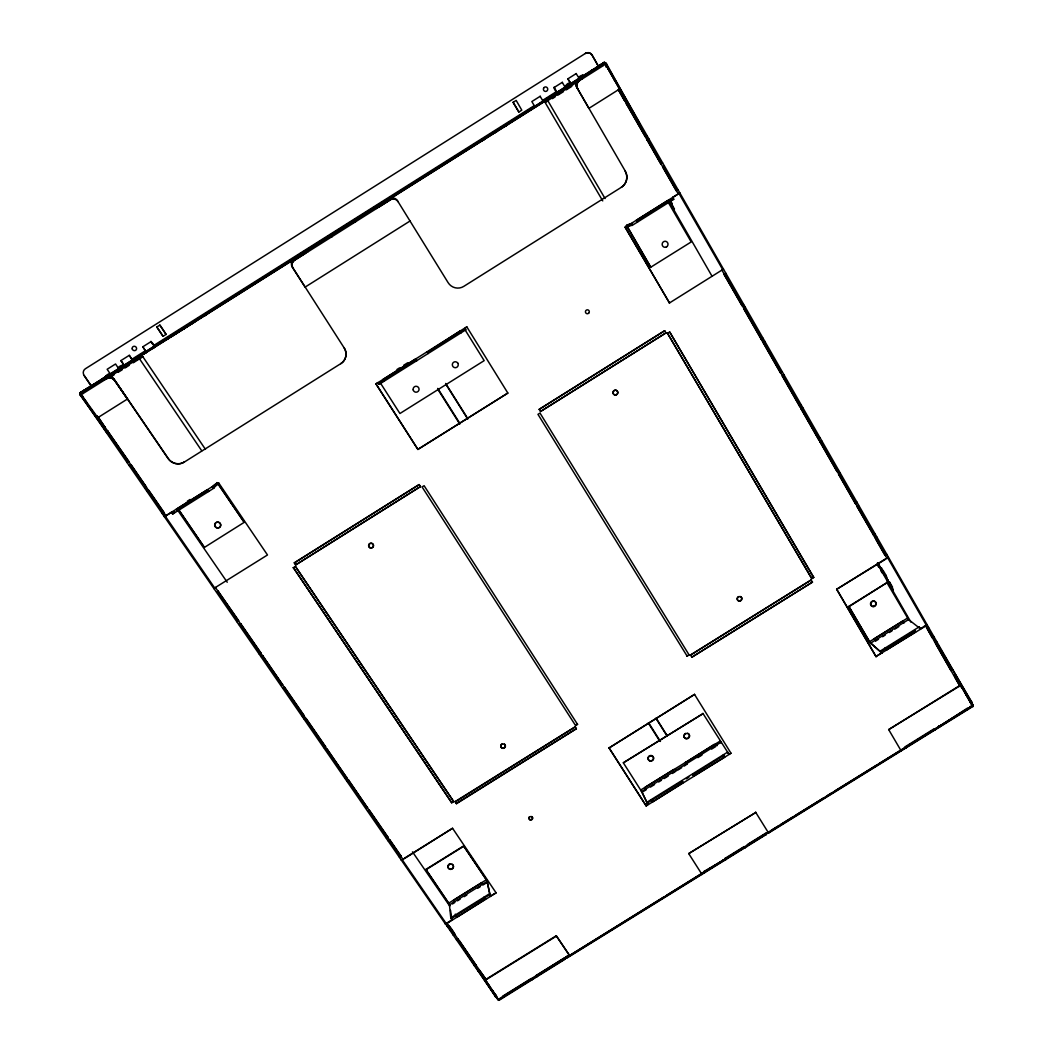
<?xml version="1.0" encoding="UTF-8"?>
<svg xmlns="http://www.w3.org/2000/svg" width="1053" height="1053" viewBox="0 0 1053 1053"><rect width="100%" height="100%" fill="white"/><g stroke="black" fill="none" stroke-linecap="round" stroke-linejoin="round"><path stroke-width="1.5" d="M390.084 840.162L388.267 840.926L389.031 840.386L400.272 856.681L401.259 856.365L390.084 840.162L389.031 840.386M388.215 837.451L386.517 838.372L387.162 837.675L368.392 810.455L367.615 810.968L369.432 810.218L388.215 837.451L387.175 837.701M215.668 587.456L213.917 588.561L79.87 394.098M80.62 393.796L105.063 427.702M393.256 198.912L393.282 197.99M348.556 779.957L346.74 780.76L348.556 779.957L367.523 807.809L365.72 808.27L366.497 807.73L346.253 778.404M939.026 726.544L967.47 708.116L968.023 709.459M378.738 205.967L379.277 206.836L390.347 199.82A5.765 5.607 66.1 0 1 398.126 201.742L398.126 201.742M325.653 750.17L327.378 749.42L346.621 777.509L344.936 778.128L345.621 777.456L303.172 715.961L304.185 715.619L284.573 687.188L282.77 688.07L284.494 687.24M327.457 749.367L325.653 750.197M305.765 718.659L304.33 719.304L306.133 718.449L325.535 746.564L323.824 747.525M669.366 303.027L723.529 269.081L722.687 269.594L678.948 193.41L679.922 192.896L625.113 227.316L669.537 303.053L625.271 227.29M676.829 190.448L663.548 166.545L664.404 166.019L663.021 166.94M304.185 715.619L302.461 716.593L303.172 715.935L283.626 687.609M970.853 703.062L964.166 690.952M106.274 376.329L106.656 377.5L152.711 348.464C159.293 347.859 144.63 335.13 153.83 345.476M585.494 53.361L585.376 53.479A5.12 4.87 86.4 0 1 592.076 55.243L598.512 66.457L592.194 55.125A5.12 4.87 86.4 0 0 585.494 53.361L85.398 368.747A5.081 4.817 32.5 0 0 84.148 375.5L91.256 386.161L154.159 346.503L153.883 345.805M262.776 655.585L260.986 656.506L262.697 655.637L282.533 684.595L280.888 685.319L281.612 684.674L239.768 624.047L238.965 624.561L240.742 623.639L260.789 652.702L258.999 653.61M213.917 588.561L445.406 923.968L451.921 919.888L450.526 910.345M119.002 369.721L118.805 368.905M118.502 368.984C116.62 365.654 128.729 363.167 121.766 366.892L122.28 367.642L124.517 366.247L124.307 365.444M453.672 801.57L295.366 566.356L453.672 801.57L451.724 802.781L293.353 567.62L451.724 802.781M295.656 564.921L420.41 486.604L419.12 484.591L294.392 562.763L295.656 564.921L420.41 486.604M80.515 394.362A2.317 2.198 22.2 0 1 81.41 391.927L80.054 392.756L80.594 394.349L97.231 418.054M857.682 505.848C860.235 503.663 856.142 508.007 857.537 506.019M344.226 347.911A11.53 11.307 40.6 0 1 340.856 363.601L340.83 363.667A11.544 11.32 40.6 0 0 344.199 347.964L292.286 266.975A5.752 5.581 50.4 0 1 293.919 259.156L293.919 259.156M218.366 591.549L238.728 620.717L236.951 621.665L238.36 620.941M217.537 482.853L244.257 522.406L216.997 482.55C210.876 492.238 210.995 484.814 218.55 482.708L267.488 554.97L213.97 588.377M178.26 509.349L204.4 547.415L179.286 510.508M120.937 368.326L105.734 377.777L106.05 379.014L105.155 376.935L120.397 367.536M626.614 225.237C639.948 223.302 626.851 222.433 625.113 227.316M668.537 202.558L667.655 200.596L636.525 220.143L637.447 222.091L636.525 220.143M218.458 484.025L214.588 486.525M745.366 307.529L743.681 308.661L780.536 372.999L782.168 371.748L780.615 372.946M218.55 482.708L164.452 516.641M217.576 483.34L213.772 488.223L172.771 513.982L171.205 512.521L172.771 513.982L174.627 511.811M513.14 102.352L516.167 100.404L521.801 110.17L518.853 112.026L513.14 102.352L518.853 112.026M212.39 486.578L213.772 488.223L213.219 487.407M207.257 489.803L208.652 491.448L207.257 489.803L176.47 509.139L177.891 510.758L176.47 509.139M668.05 201.702L667.655 200.596M636.947 221.248L673.236 198.451L672.841 197.332L679.08 193.423M603.922 63.759L605.449 62.785L603.764 63.812L603.408 62.89L595.945 67.8A2.211 2.106 -85.4 0 1 597.854 67.655M743.984 308.634L724.056 274.412L725.754 273.201L724.135 274.359L741.904 305.567L742.72 305.199M579.216 80.805L547.784 100.614L545.428 102.997L602.737 200.899M113.987 379.317L168.164 458.66A11.622 11.162 25.3 0 0 184.183 462.149L184.314 462.017A11.622 11.162 25.4 0 1 168.309 458.542L114.158 379.238A5.792 5.515 31.9 0 0 106.221 377.461L106.024 377.54A5.792 5.515 31.9 0 1 113.987 379.317L114.158 379.238M578.663 79.673L578.781 79.554A5.831 5.568 86.6 0 0 576.912 87.57L576.794 87.675A5.831 5.568 86.6 0 1 578.663 79.673L604.975 63.114L604.475 62.219L387.307 199.28L388.412 199.675M162.386 513.614L164.123 512.561L148.736 490.237L146.999 491.303L148.355 490.474M935.512 642.725L936.63 641.593A2.08 0.816 -27.3 0 1 935.564 643.146L953.834 675.552M927.285 628.391L928.417 627.259A2.093 0.79 -27.5 0 1 927.351 628.799L932.655 638.065A2.08 0.803 -27.4 0 0 933.721 636.512L932.247 637.881L925.745 626.009A2.093 0.79 -27.5 0 0 926.824 624.482L920.506 628.852L908.476 619.467L886.968 582.664L848.823 606.396L870.041 642.646L882.032 653.163L870.054 642.448L848.823 606.396M81.186 393.348L80.923 392.229L93.862 384.345L94.401 385.108M378.198 206.112L378.066 204.914L379.277 206.809M627.18 103.418L626.39 103.918L645.397 136.719L647.016 135.653L646.055 136.271L605.514 64.207L619.664 88.965L588.917 108.354L577.557 88.689A5.831 5.568 87 0 1 579.426 80.673L582.204 78.896L580.769 77.145L582.085 79.041L605.514 64.207L604.053 62.456L602.882 63.219L603.382 64.115M579.953 80.344L578.65 78.475L579.716 79.962M875.504 537.951L876.675 536.859A2.119 0.658 -28.5 0 1 875.517 538.307L886.995 558.34L836.635 589.311L885.31 559.025M742.51 305.146L743.563 304.33L741.983 305.515M577.557 88.689L577.676 88.584A5.844 5.568 87 0 1 579.558 80.568M626.548 103.813L660.784 163.939L662.548 162.781L661.166 163.702M107.406 430.69L128.979 461.583L128.19 462.096M761.688 339.224L762.964 338.21L761.319 339.474M744.05 308.424L745.34 307.423M647.74 139.667L648.885 138.917L647.49 139.825M951.609 669.603L952.399 669.155A2.067 0.842 -27 0 1 951.359 670.722L951.609 669.603L935.827 642.054M885.691 554.497L886.481 553.996A2.119 0.684 -28.3 0 1 885.362 555.484L885.691 554.497L857.708 505.611M886.692 558.156L887.6 557.603L926.324 625.232M855.312 503.545L856.852 502.242L855.312 503.545L838.596 474.376L840.162 473.073L838.596 474.376M540.15 96.31L542.887 100.956M556.682 92.256C551.074 79.028 555.523 97.139 559.301 91.111L559.748 91.887L557.59 93.283L556.984 92.717M836.99 471.389L838.491 470.138L836.911 471.441L780.852 373.025M83.187 396.507L82.081 397.244L82.99 396.586M562.276 82.371L564.987 87.017M578.229 80.252L571.489 84.516L567.843 78.857L571.042 83.74L583.691 75.763M618.94 90.9L624.508 100.601L618.295 89.413M819.076 438.166C821.669 436.85 816.852 440.562 819.102 438.18L802.017 408.38L802.834 407.88L801.504 409.262M820.287 442.063L821.616 440.667L820.103 441.905L837.188 471.573M205.94 313.86C206.783 312.293 208.297 314.268 206.585 314.505M576.162 73.605L579.676 79.251M676.579 190.619L677.948 189.685L677.092 190.198M799.53 406.168L801.136 404.905L799.53 406.168L782.261 376.039L783.88 374.763L782.511 376.105M486.025 979.264L479.457 970.261A2.053 0.842 -37.4 0 1 477.654 970.445L478.391 969.905L496.121 995.611L495.384 996.151A2.053 0.882 -37.8 0 0 496.713 996.256M458.279 939.026L458.239 939.487A2.067 0.803 -37 0 1 456.449 939.71L457.186 939.171L475.127 965.167L474.376 965.706A2.067 0.842 -37.4 0 0 476.193 965.509L459.174 940.329M496.555 997.533A2.027 1.922 -33.6 0 1 495.489 996.77L495.015 995.19L495.766 994.69M447.854 925.653L447.104 926.192A2.08 0.777 -36.9 0 0 448.894 925.942L447.867 925.679C453.777 936.907 459.161 938.447 448.947 925.495M453.896 934.419L453.132 934.919A2.067 0.79 -37 0 0 454.935 934.682L454.975 934.235M763.162 342.475L764.715 341.277L763.399 342.528M400.206 856.602L399.429 857.116A2.106 0.684 -36.1 0 0 401.18 856.773L401.259 856.365M401.377 860.169L403.036 859.103M592.576 70.156A2.132 2.027 -85.7 0 0 591.983 70.406L589.601 71.986A2.093 1.988 -85.9 0 1 591.404 71.854M594.563 69.932L594.116 69.011A2.172 2.067 -85.5 0 1 595.366 68.708M296.077 256.787L297.67 255.787L298.196 256.603M300.776 254.918L300.25 254.089L301.829 253.075M721.753 270.187L722.687 269.594M323.719 747.38L325.535 746.564M354.321 220.34L545.336 99.903L545.783 100.693C545.204 102.523 542.453 101.233 543.598 102.075L390.926 198.333M594.221 70.064L594.116 69.011M380.317 204.782L379.659 204.019L381.37 202.939M258.999 653.597L260.71 652.755M543.598 102.075L543.717 100.917M565.54 88.097L579.229 79.383M677 190.422L676.276 190.804L661.034 163.834M217.839 591.707L216.694 592.299L218.392 591.391M81.357 393.098L79.738 394.151L106.221 377.461M483.603 139.904C485.788 139.391 484.472 137.338 483.143 139.128M505.071 126.36L504.361 125.728L505.756 124.846M663.429 166.729L662.719 167.137L678.303 193.976M136.048 358.955L137.259 358.204C136.074 359.718 134.837 357.902 136.745 357.454M504.821 126.505L506.217 125.623M552.799 95.204C554.115 93.651 546.691 99.851 552.035 96.758M164.36 516.76L171.349 512.363M181.985 328.931L181.063 329.51L182.13 329.905M207.454 313.965L206.441 314.61M647.108 140.062L647.898 139.601M144.866 488.223L146.538 487.236L131.098 464.663L130.19 465.215M162.373 513.574L163.755 512.785M183.472 327.996L183.104 328.22M138.022 356.651L139.233 355.901L135.547 358.217M170.125 336.433L192.528 322.297L193.028 323.047L170.625 337.171L170.125 336.433L171.007 335.868L171.507 336.618L170.625 337.171M205.072 314.399L204.058 315.044L204.927 314.492M302.724 252.523L304.317 251.522L303.211 252.207M482.906 139.272L481.537 140.128L482.169 139.746M505.953 124.728L507.349 123.846L506.743 124.215M296.604 257.603L297.275 257.182M205.572 315.15L204.558 315.795L205.427 315.242M483.366 140.049L482.261 140.747M506.414 125.504L507.572 124.78M552.154 96.692L553.694 95.718M105.353 427.518L103.694 428.571L104.55 428.044M128.348 461.977L127.229 462.662L128.979 461.583M156.818 326.983L159.885 325.101L166.098 334.393L163.044 336.289L156.818 326.983L163.044 336.289M106.471 377.619C103.484 374.473 114.856 371.788 107.893 375.645L108.406 376.382L110.815 374.776L107.156 369.274L115.54 363.996L118.541 368.432M123.57 364.509L120.911 360.6L129.282 355.335L132.27 359.784M142.826 346.792L146.459 352.307L143.998 353.94L143.484 353.203L145.933 351.623L142.826 346.792L151.184 341.527M540.255 96.244L531.844 101.549L534.266 105.682M553.957 87.61L562.381 82.292M567.843 78.857L576.294 73.526M129.282 355.335L131.796 359.323L145.472 350.715M153.699 345.516L534.345 105.59L535.464 107.222M542.65 100.351L556.458 91.65M570.344 82.897C566.356 82.292 562.592 90.361 567.791 86.82L567.343 86.043L565.119 86.938M583.52 75.869C582.704 73.815 577.228 77.264 579.361 78.488M121.148 367.063L306.16 250.338L306.699 251.18M377.672 205.269L387.886 198.82M154.159 346.503L351.531 222.091M571.042 83.74L543.322 101.206L542.835 100.64M584.757 75.092L598.63 66.352M206.085 313.755L206.98 313.202M154.659 347.253L293.642 259.643M543.782 101.983L571.489 84.516M182.485 329.681L181.564 330.26M183.617 328.97L184.538 328.391M103.707 379.488L103.062 378.251L103.957 380.33L106.761 378.606A5.792 5.515 31.5 0 1 114.711 380.383L127.466 399.008L97.047 418.159M410.038 221.012L305.094 287.114L292.918 268.067A5.765 5.594 50.1 0 1 294.485 260.249L308.16 251.628L307.042 249.679L308.239 251.654L390.347 199.82M107.617 433.349L80.344 395.296L81.028 394.467M105.326 379.501L139.114 358.204L142.866 356.73L205.467 449.381M378.646 205.848L378.066 204.914L304.409 251.338L305.581 253.286L294.55 260.236A5.752 5.581 50.1 0 0 292.918 268.067L292.918 268.067M109.946 377.474L114.066 374.881M118.173 372.288L122.293 369.695M125.031 367.971L129.15 365.365M133.27 362.772L142.866 356.73M552.364 98.627L555.142 96.876M557.906 95.125L563.46 91.637M566.238 89.887L571.779 86.385M105.168 427.623L98.232 417.014M107.511 430.638L105.84 431.677L106.695 431.151L128.058 462.122M107.59 430.585L106.682 431.151L105.247 429.084M626.39 103.918L624.745 100.443M184.183 462.149L340.856 363.601M576.912 87.57L625.324 171.178A11.701 11.267 -86.5 0 1 621.467 187.237L463.768 286.377A11.557 11.359 74.4 0 1 448.091 282.625L397.442 200.675A5.765 5.594 66 0 0 389.663 198.767L389.663 198.806M380.659 203.4L379.778 203.953M550.469 96.679L549.798 97.1M301.342 253.391L300.25 254.089M624.587 100.548L625.285 100.114M626.785 103.668L628.207 102.773L627.035 103.51M187.355 501.175L190.093 499.464M396.928 369.524L399.613 367.839M403.654 365.299L407.682 362.772M415.659 358.889L416.791 360.652L415.659 358.889L382.66 379.62L383.858 381.383L382.831 379.896M464.86 328.365L465.768 329.839L379.225 384.292L378.014 382.542L375.96 383.832L417.923 449.46L507.849 393.072L466.769 326.785L465.057 328.628M466.808 326.838L375.947 383.911L417.923 449.46M177.338 509.955L208.099 490.632M416.277 359.836L380.12 382.542L399.929 413.513L484.169 360.639L464.728 329.326M460.214 331.274L461.161 332.827L460.043 331.011L427.347 352.321L464.123 329.8M631.313 224.75L627.522 227.145L626.759 225.961M204.4 547.415L244.349 522.249M627.364 227.158L650.754 267.212L691.202 241.94L667.878 201.715M417.896 449.341L507.849 393.072M218.471 591.352L217.76 591.918M539.149 409.38L664.627 330.76L539.149 409.38L540.492 411.512L666.009 332.866L664.627 330.76M294.327 562.947L419.12 484.591M293.287 567.817L295.366 566.356M577.584 724.438L424.109 485.696L422.069 486.96L575.636 725.649L577.478 724.148L575.636 725.649M687.175 656.216L537.965 414.342L540.005 413.066L689.136 654.992L686.99 655.966L689.136 654.992M667.457 333.209L669.682 331.971L813.758 577.413L811.797 578.637L667.457 333.209L811.797 578.637M240.742 623.639L239.768 624.06M624.89 100.364L626.311 99.469L625.14 100.206M282.599 684.332L281.651 684.753M799.78 406.261L801.583 409.209M82.016 392.743L80.633 393.598L80.054 392.756M346.648 777.193L345.621 777.483M367.536 807.48L366.51 807.756M856.971 506.454L873.872 535.437A2.119 0.658 -28.5 0 0 875.03 533.989L873.503 535.319M451.684 802.452L453.632 801.241M811.534 578.439L813.758 577.413M455.225 801.544L575.135 726.899L576.32 728.742L456.489 803.702L455.225 801.544L456.489 803.702M690.505 655.071L811.113 580.006L690.505 655.071L691.847 657.19L812.482 582.098L811.113 580.006M455.265 801.873L575.135 726.899M456.449 803.36L576.32 728.742M404.405 858.248L452.566 828.277L496.108 892.865L447.091 923.31A2.08 0.777 -36.8 0 1 445.301 923.56L445.406 923.968M401.285 859.801A2.106 0.684 -36.1 0 0 403.036 859.459L452.566 828.277M609.055 747.959L694.532 694.414L609.055 747.959L646.173 805.927L731.006 753.25L694.532 694.414M451.921 919.888L450.789 917.821L449.355 904.066L425.86 869.436L463.61 845.954L487.012 880.584L490.343 896.445L486.881 880.663L463.61 845.954M425.873 869.804L463.649 846.309M849.087 606.594L886.968 582.664M623.337 762.793L703.062 713.605L623.337 762.793L641.33 791.053L647.792 804.163M669.695 201.742L671.327 204.98L669.563 202.531L670.34 202.058L671.314 203.637M673.42 208.362L672.656 208.836L674.446 209.02L669.655 200.702M454.962 899.288L481.774 882.625L482.958 884.994L487.657 882.085L487.184 881.387L449.592 904.738L450.065 905.435L425.86 869.436M903.843 622.507L902.645 621.125L874.201 638.789L875.793 640.935L878.505 639.25M452.421 903.974L454.764 902.513M457.45 900.841L460.135 899.17M464.162 896.669L466.848 895.011M477.588 888.337L480.273 886.665M882.572 636.723L885.283 635.038M889.351 632.511L892.062 630.826M894.774 629.128L898.841 626.601M646.345 786.525L673.749 769.493M685.661 762.49L714.303 744.3M646.318 789.645L642.08 792.29L647.634 803.913M650.438 787.091L654.558 784.538M658.665 781.984L661.416 780.273M664.153 778.575L668.273 776.022M672.393 773.455L675.131 771.757M677.803 770.098L681.699 767.676M684.292 766.071L686.74 764.215M697.863 757.634L701.982 755.067M711.604 749.104L715.724 746.538M920.506 628.852L919.151 626.904L880.4 650.978L880.835 651.715L914.728 630.655C917.176 633.801 914.017 629.01 914.728 630.655M452.474 917.782L489.619 894.708L489.145 893.997L450.789 917.821L451.289 918.624M456.712 916.913L455.58 914.846L456.752 917.308L485.486 899.038L484.341 896.985L485.486 899.038M490.29 896.064L496.108 892.865M836.635 589.311L875.925 656.532L881.743 652.926M886.587 649.925L885.244 647.964L886.587 649.925L915.649 631.866M875.925 656.532L925.745 626.009M702.877 713.329L729.071 754.448L727.61 752.145L646.726 802.386L647.174 803.11L682.305 781.287C681.238 779.641 684.397 784.735 682.383 781.418M686.28 778.825L688.925 777.18M692.9 774.718C691.887 773.126 694.98 778.088 692.9 774.718L723.727 755.567L724.451 756.686M646.173 805.927L647.95 804.413M652.281 801.715L651.057 799.701L652.439 802.044L683.094 782.576M693.69 775.995L724.727 757.146L723.279 754.843L723.727 755.567M728.873 754.145L731.006 753.25M476.219 965.048L475.14 965.206M536.477 975.92L536.938 976.842L535.977 975.565L564.421 957.94L565.356 959.033L499.004 1000.35L484.959 979.961L556.26 935.748L570.094 956.295L556.26 935.748M688.715 853.601L755.791 812.468L688.715 853.601L702.048 874.503L701.443 873.569M835.095 790.829L900.67 750.197L901.25 751.026L888.679 729.597L960.665 684.95L972.998 706.576L972.38 705.76M485.012 980.382L556.353 936.143M961.007 685.2L888.679 729.597M503.347 996.454L503.795 997.375L502.821 996.112L531.239 978.5L532.147 979.816L531.449 978.777M565.619 957.23L569.173 955.018L498.161 999.494L484.959 979.961M722.963 860.446L703.562 871.687L704.444 873.029L703.917 872.16M744.037 846.638L744.866 847.968L744.037 846.638L724.977 858.419L725.846 859.761L724.99 858.445M747.762 844.295L765.452 833.331L766.294 834.687L765.465 833.357M905.304 746.682L906.054 748.078L905.304 746.682L933.972 728.887L934.774 730.269L934.116 729.466M969.879 706.655L973.262 705.378L605.37 62.864M664.048 896.853L569.607 955.519M666.825 895.129L768.071 832.212L755.58 812.139M772.31 829.751L777.891 826.289M780.681 824.565L793.238 816.773M796.029 815.048L823.933 797.753M826.723 796.029L832.304 792.567M502.294 997.244L538.609 974.736M541.413 972.998L563.75 959.151M570.739 954.821L743.931 847.481M876.609 765.241L746.656 845.546L747.248 846.494L746.682 845.585M879.4 763.504L898.959 751.394M901.75 749.657L967.391 708.972M970.537 707.511L499.57 999.402A2.053 0.882 -37.8 0 1 497.74 999.56L445.301 923.56M566.54 958.296L766.189 834.529M768.585 833.068L767.848 831.883L768.585 833.068L972.801 706.497M130.717 464.899L129.361 465.755L130.19 465.202L146.249 487.407M606.225 66.826L607.278 66.221L606.094 66.944M145.854 487.71L144.866 488.237M120.911 360.6L124.043 364.957M887.6 557.603L888.403 557.129M889.114 584.889L891.812 587.613L892.549 587.192L889.377 581.664M297.67 255.787L295.959 256.774L296.498 257.603M970.787 702.127L971.564 701.68L938.473 645.792M306.16 250.338L304.409 251.338L305.528 253.286M127.466 399.008L114.54 380.462A5.792 5.515 31.5 0 0 106.577 378.685M970.05 701.838L970.866 701.416A2.067 0.895 -26.6 0 1 970.326 702.68M369.353 810.27L368.392 810.494M81.12 394.757L103.971 380.357M83.213 393.44L82.147 391.44L83.029 393.164M106.432 376.619L105.721 375.763M625.324 171.178L625.179 171.231A11.688 11.267 -86.5 0 1 621.323 187.276L621.467 187.237M166.098 334.393L159.885 325.101M672.841 197.332L673.723 199.307L632.261 225.355L627.101 226.079L650.754 267.212M670.695 199.952L673.723 199.307L673.236 198.451M604.225 63.641L606.449 63.693L640.29 124.794M599.815 66.734L598.617 66.049A2.251 2.145 -85.2 0 1 599.907 65.734M666.404 246.863L666.588 246.863A3.027 2.922 -77.5 0 0 666.523 241.624A3.027 2.922 -77.5 0 0 662.153 244.362A3.027 2.922 -77.5 0 0 666.575 246.863M602.448 64.694C604.685 67.3 601.237 62.206 602.434 64.694A2.29 2.185 -85 0 0 600.592 64.746M671.788 206.914L673.051 207.033L669.05 200.07M329.234 238.373L328.075 236.425L329.089 238.083M669.682 331.971L813.495 577.215M666.009 332.866L540.492 411.512M875.148 538.188L873.872 535.437M935.156 642.962L932.655 638.065M812.482 582.098L691.847 657.19M869.462 641.738L907.383 618.177L909.015 620.283L908.594 619.559L870.62 643.146L871.042 643.87M938.776 725.938L939.513 727.333L938.894 726.504M856.023 502.702L820.774 441.128M741.351 597.433L741.575 597.643A2.317 2.211 -40.7 0 1 739.601 601.118A2.317 2.211 -40.7 0 1 737.626 597.841A2.317 2.211 -40.7 0 1 741.575 597.643M355.559 221.749L354.374 219.84L354.927 220.709M881.624 572.266L882.151 572.793L880.729 570.318M890.298 584.178L889.245 582.796M889.561 586.073L893.352 589.904L877.939 563.092M496.489 996.546L495.489 996.77L463.373 948.319M971.037 703.035L973.262 705.378M217.51 591.786L237.794 621.178M875.583 640.737L874.556 639.368M378.672 383.463L378.198 382.805M903.987 622.981L902.645 621.125M583.599 76.408L582.836 75.026M888.219 580.387L887.547 579.716L888.284 581.256L887.547 581.677C885.02 576.61 891.983 587.771 888.495 583.23M498.582 999.165L497.74 999.56M723.45 861.236L722.792 860.248M109.499 435.968L114.198 442.536M117.962 447.788L121.727 453.027M82.134 396.073L86.833 402.641M80.449 393.73L79.857 392.901L105.155 376.935L105.734 377.777M90.966 387.228L90.426 386.438A2.198 2.093 22.8 0 0 89.479 388.083M87.912 389.11L87.346 388.307A2.238 2.132 22.6 0 0 86.385 389.992M84.74 391.071L84.161 390.255A2.277 2.172 22.4 0 0 83.305 391.295M101.062 379.975L101.562 380.712M99.522 381.963L98.995 381.212A2.08 1.988 23.4 0 0 98.1 382.779M118.989 368.405L119.542 369.208M116.199 370.406L116.712 371.143M97.139 415.803L165.992 515.799M215.562 587.666L403.036 859.459M447.091 923.31L485.749 979.211M146.393 488.724L214.746 588.048M402.141 859.656L446.169 923.468M121.937 366.562L122.477 367.352L564.75 88.584L564.263 87.741M177.878 510.455L227.224 582.256M412.486 851.851L449.723 906.041M455.304 914.175L457.173 916.887M84.148 375.5L91.427 386.096M145.735 351.794L146.235 352.531M145.024 352.228L145.538 352.979M152.198 347.714L152.711 348.464M139.114 358.204L201.755 450.816M294.392 562.763L295.722 564.737M486.42 981.475L489.987 986.858M491.777 989.544L494.449 993.584M427.636 352.768L428.163 353.558L427.176 352.031M419.147 484.735L420.437 486.736M575.254 727.175L576.439 729.031M295.314 257.274L295.84 258.09M378.685 383.476L379.225 384.292M608.924 747.656L646.015 805.598M131.796 359.323L132.27 360.244L129.664 361.916L130.177 362.653L132.717 360.652M716.172 744.221L717.093 745.682L715.948 743.892M437.785 388.399L459.7 423.148M649.03 723.385L660.428 741.444M437.89 389.373L459.806 424.122M648.266 722.937L659.665 740.996M376.461 208.218L376 207.48L376.645 208.494M352.294 222.367C350.662 219.801 354.071 225.263 352.373 222.512M686.885 764.452L685.49 762.201M445.682 383.437L466.676 416.83M656.519 718.725L667.01 735.415M445.906 384.332L467.782 419.12M655.861 718.212L667.233 736.297M685.858 762.767L686.543 763.886M389.755 197.753L390.255 198.569M465.808 329.905L465.018 328.602M727.61 752.145L728.057 752.869M675.407 769.085L676.5 770.901L675.592 769.427M684.305 737.284L684.476 737.561A2.79 2.632 -30.6 0 0 688.886 737.271A2.79 2.632 -30.6 0 0 687.583 733.257M605.37 64.325L604.053 62.456M670.471 201.255L671.432 202.939M957.546 679.777L962.508 688.162M495.884 131.072L496.345 131.849M836.911 589.509L876.214 656.782M547.784 100.614L605.054 198.543M646.002 789.066L644.976 787.368L645.871 788.947M631.8 224.46L632.261 225.355L631.339 223.407M482.063 883.059L482.761 884.388M971.34 703.062L971.761 703.786M536.609 105.405L537.069 106.195M960.665 684.95L972.485 705.576L900.789 750.223M919.151 626.904L919.572 627.641M883.546 571.121L885.981 575.359M670.629 200.978L672.235 203.756M881.44 567.843L883.019 570.608M885.402 574.754L886.995 577.518M877.518 562.75L891.812 587.613M669.524 202.268L712.065 276.281M877.346 563.763L910.898 622.126M877.36 564.856L878.781 567.33M567.159 85.925L567.633 86.767M646.792 137.272L661.692 163.307M724.925 273.754L763.32 340.764M763.886 341.777L781.326 372.236M783.05 375.263L801.465 407.393M926.035 624.942L935.103 640.79M972.143 705.484L954.452 674.591L955.268 674.17A2.067 0.856 -26.9 0 1 954.242 675.75M721.963 270.187L724.359 274.372M818.668 439.048L820.366 442.01M837.267 471.52L855.589 503.703M855.668 503.65L857.339 506.559M647.266 139.983L660.955 163.886M743.892 308.687L761.556 339.514M763.307 342.58L780.773 373.078M857.26 506.598L873.793 535.49M954.163 675.802L960.415 686.714M818.326 438.983L801.241 409.169L802.031 408.393M875.899 539.505L884.981 555.352M935.946 644.344L950.951 670.524M954.61 676.921L960.073 686.451M572.977 82.489L573.424 83.279M588.64 72.644L589.088 73.42M598.709 67.155L598.222 66.3A2.251 2.145 -85.2 0 1 599.512 65.984M591.983 70.406L592.444 71.222M592.102 71.446L591.641 70.643A2.132 2.027 -85.7 0 1 592.234 70.393M603.54 64.022L603.04 63.127A2.33 2.224 -84.8 0 1 603.685 62.851M606.383 65.655L611.898 75.592M613.465 78.435L615.044 81.278M669.103 201.702L669.563 202.531M889.627 582.599L890.272 583.836M454.58 901.894L453.619 900.118L454.291 901.816M486.473 879.703L448.933 903.026M449.197 864.237L449.223 864.592A2.79 2.619 -13.5 0 0 449.407 869.133A2.79 2.619 -13.5 0 0 453.488 866.593A2.79 2.619 -13.5 0 0 449.223 864.592M495.423 995.625A2.014 1.882 -31.3 0 1 495.015 995.19M970.655 701.64A2.04 1.882 -27.6 0 0 970.445 700.495L971.564 701.68A2.04 1.935 -24.5 0 1 971.314 703.917M605.054 62.983A2.33 2.224 -84.8 0 1 606.08 63.93L606.449 63.693A2.343 2.224 -83.5 0 0 603.408 62.89M600.987 64.483A2.303 2.185 -85 0 1 602.974 64.338M596.327 67.55A2.211 2.106 -85.3 0 1 597.591 67.247M593.76 69.248A2.172 2.067 -85.5 0 1 594.998 68.945M589.93 71.762A2.093 2.001 -85.8 0 1 591.141 71.472M589.127 72.789A2.067 1.961 -86 0 0 587.943 73.065L587.706 73.223A2.053 1.961 -86.3 0 1 589.009 72.96M98.679 381.884A2.08 1.974 23.5 0 1 99.443 380.936M100.904 380.528A2.04 1.948 23.6 0 1 101.667 379.593M95.454 383.858A2.119 2.014 23.2 0 1 96.244 382.897L101.983 379.396A2.04 1.948 24.2 0 0 101.114 380.817M92.94 385.951A2.145 2.04 23.1 0 1 93.059 385.319M93.388 384.766A2.145 2.04 23.1 0 1 93.862 384.345M92.572 385.622A2.159 2.053 23 0 1 93.388 384.635M90.11 387.135A2.185 2.08 22.9 0 1 90.927 386.135M87.044 389.018A2.238 2.119 22.7 0 1 87.873 387.991M83.858 390.966A2.277 2.159 22.5 0 1 84.701 389.926M80.344 395.296A2.33 2.198 20.6 0 1 80.923 392.229M95.915 383.582A2.106 2.014 23.3 0 1 96.231 383.029M888.127 556.879A2.106 0.698 -28.3 0 1 886.995 558.34M972.933 705.036A2.067 0.895 -26.6 0 1 971.932 706.642M684.476 737.534A2.79 2.632 -30.6 0 1 685.7 733.362M648.016 757.844A2.777 2.632 -27.6 0 1 652.215 755.83A2.777 2.632 -27.6 0 1 652.281 760.279A2.777 2.632 -27.6 0 1 648.029 758.765M531.857 816.549A1.83 1.724 -18.7 0 1 531.396 819.537A1.83 1.724 -18.7 0 1 528.935 817.76M529.132 817.181A1.83 1.724 -18.7 0 1 529.527 816.707M451.974 864.065A2.79 2.619 -13.5 0 1 452.658 868.198A2.79 2.619 -13.5 0 1 448.236 867.751A2.79 2.619 -13.5 0 1 450.092 863.868M740.167 596.498A2.317 2.211 -40.7 0 1 741.22 599.92A2.317 2.211 -40.7 0 1 737.574 600.092A2.317 2.211 -40.7 0 1 738.601 596.577M504.453 744.102A2.317 2.198 -17.3 0 1 504.571 747.472A2.317 2.198 -17.3 0 1 501.07 747.09A2.317 2.198 -17.3 0 1 502.176 743.839M495.292 131.428L494.357 132.046L494.818 132.823L495.752 132.217L495.292 131.428M496.977 130.361L496.871 131.52L496.977 130.361M520.682 115.422L520.919 116.356L520.682 115.422M546.323 99.298L546.52 100.246L546.323 99.298M555.602 93.454L555.787 94.415L555.602 93.454M561.446 89.742L561.262 90.94L561.446 89.742M383.74 201.452L382.028 202.531L383.74 201.452M518.681 116.725L518.287 118.041L518.681 116.725M139.746 356.638L138.535 357.401L139.746 356.638M168.427 338.539L167.638 337.96L168.427 338.539M128.742 363.561L127.466 363.285L128.742 363.561M134.442 359.994L133.599 359.455L134.442 359.994M143.616 354.203L142.787 353.663L143.616 354.203M720.107 741.088L640.737 790L642.08 792.29L641.632 791.58L720.897 742.339L721.344 743.049L720.107 741.088M192.449 323.403L191.198 323.1L192.449 323.403M194.555 322.086L193.331 322.837L192.817 322.086L194.055 321.336L194.555 322.086M331.892 236.701L330.734 234.845L331.906 236.728M375.5 206.678L375.974 207.441L375.5 206.678M457.792 363.153L457.752 363.088A2.988 2.962 68.1 0 0 452.658 363.324A2.988 2.962 68.1 0 0 455.396 367.708A2.988 2.962 68.1 0 0 457.792 363.14M132.23 348.912A2.251 2.145 35 0 0 135.929 350.083A2.251 2.145 35 0 0 134.968 346.384A2.251 2.145 35 0 0 132.23 348.912M543.664 88.07A2.264 2.172 83.7 0 0 545.625 91.44A2.264 2.172 83.7 0 0 547.415 88.004A2.264 2.172 83.7 0 0 543.664 88.07M685.924 738.653A2.79 2.632 -30.6 0 0 689.544 735.468A2.79 2.632 -30.6 0 0 685.055 734.152A2.79 2.632 -30.6 0 0 685.924 738.653M649.977 760.99A2.79 2.632 -27.6 0 0 653.597 757.818A2.79 2.632 -27.6 0 0 649.096 756.502A2.79 2.632 -27.6 0 0 649.977 760.99M530.238 819.945A1.83 1.724 -18.7 0 0 532.594 817.878A1.83 1.724 -18.7 0 0 529.606 817.036A1.83 1.724 -18.7 0 0 530.238 819.945M588.64 313.241A1.961 1.922 -76.6 0 0 587.995 309.911A1.961 1.922 -76.6 0 0 585.481 312.175A1.961 1.922 -76.6 0 0 588.64 313.241M873.924 606.567A2.817 2.632 -45.1 0 0 875.609 602.053A2.817 2.632 -45.1 0 0 870.936 603.106A2.817 2.632 -45.1 0 0 873.924 606.567M873.635 606.357A2.817 2.632 -45.1 0 0 875.319 601.842A2.817 2.632 -45.1 0 0 870.66 602.895A2.817 2.632 -45.1 0 0 873.635 606.357M214.904 526.237A3.014 2.896 17.1 0 0 220.077 526.895A3.014 2.896 17.1 0 0 217.971 522.235A3.014 2.896 17.1 0 0 214.904 526.237M215.009 526.079A3.014 2.896 17.1 0 0 220.182 526.724A3.014 2.896 17.1 0 0 218.076 522.077A3.014 2.896 17.1 0 0 215.009 526.079M616.189 394.757A2.409 2.356 -60.2 0 0 616.834 390.65A2.409 2.356 -60.2 0 0 612.991 392.203A2.409 2.356 -60.2 0 0 616.189 394.757M616.334 394.849A2.409 2.356 -60.1 0 0 616.979 390.729A2.409 2.356 -60.1 0 0 613.136 392.295A2.409 2.356 -60.1 0 0 616.334 394.849M502.386 748.288A2.317 2.198 -17.3 0 0 505.361 745.656A2.317 2.198 -17.3 0 0 501.57 744.563A2.317 2.198 -17.3 0 0 502.386 748.288M369.616 547.376A2.409 2.343 2.3 0 0 373.46 545.809A2.409 2.343 2.3 0 0 370.143 543.348A2.409 2.343 2.3 0 0 369.616 547.376M369.603 547.56A2.409 2.343 2.2 0 0 373.446 545.994A2.409 2.343 2.2 0 0 370.129 543.519A2.409 2.343 2.2 0 0 369.603 547.56M413.184 389.86A2.975 2.962 37.3 0 0 418.094 391.44A2.975 2.962 37.3 0 0 416.988 386.412A2.975 2.962 37.3 0 0 413.184 389.86"/></g></svg>
